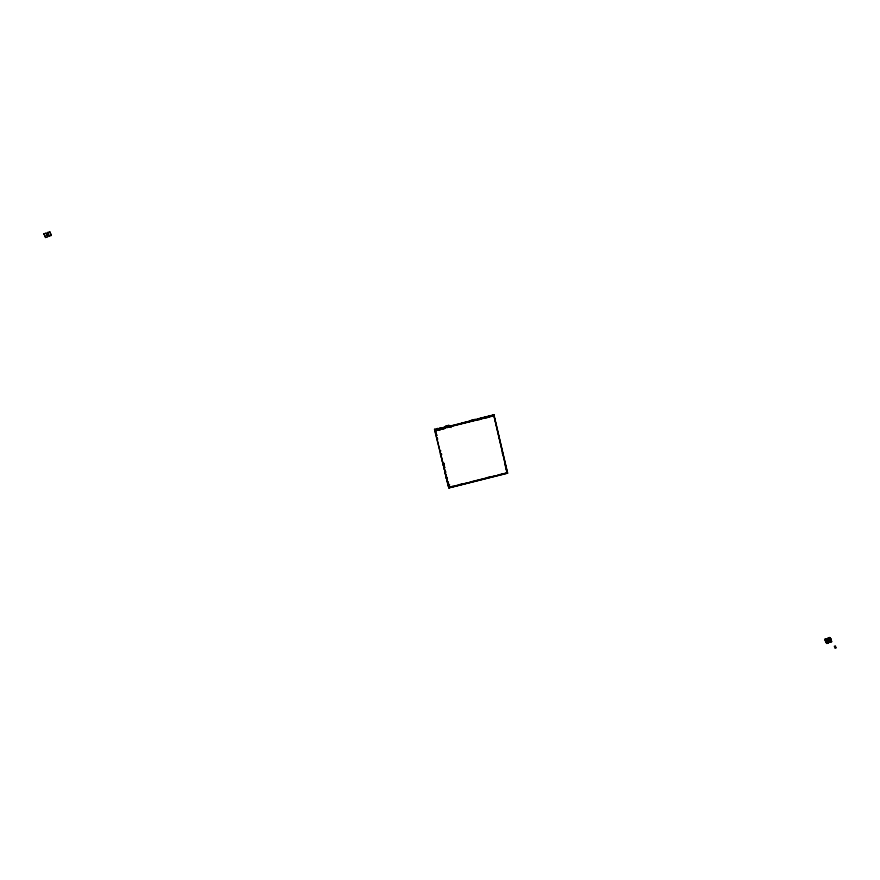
<?xml version="1.0" encoding="UTF-8"?>
<svg xmlns="http://www.w3.org/2000/svg" width="880" height="880" viewBox="0 0 880 880"><rect width="100%" height="100%" fill="white"/><g stroke="black" fill="none" stroke-linecap="round" stroke-linejoin="round"><path stroke-width="1.32" d="M505.714 468.237L506.066 468.776M472.23 420.794L472.23 421.399L471.24 420.288L475.354 419.265L477.565 420.387M447.491 483.131L448.866 485.155L448.8 484.066L449.68 484.858M441.177 428.494L441.309 427.856L439.098 428.417L438.647 429.33L439.483 428.252M439.736 430.089L441.353 428.923L441.309 427.856M444.081 469.029L444.477 468.578L445.17 473.044L446.039 471.955M440.429 453.937L440.825 454.894L441.771 454.608L440.77 454.784L440.429 453.937L441.694 458.535M440.803 454.905L440.561 454.058L441.595 453.838M443.465 464.079L444.103 463.408M443.498 464.145L444.125 463.485M442.321 459.591L441.694 459.085L442.75 463.012M444.092 428.912L445.599 427.46L445.17 426.822L441.782 428.087M438.702 430.111L441.122 428.362L442.123 429.154M436.535 430.573L438.317 429.319L437.712 428.461L434.5 429.264L448.943 487.773L507.551 473.044M439.989 451.429L440.869 450.846M824.802 639.265L826.111 642.675L824.802 639.265L826.397 638.671L827.398 641.08M827.992 638.088L829.29 641.487L827.992 638.088L829.576 637.494L830.588 639.903M825.209 639.672L826.804 639.078M828.399 638.484L829.994 637.901M825.616 640.068L827.629 639.881L828.52 642.895L826.925 643.478L825.616 640.068L826.925 643.478M828.806 638.891L830.819 638.704L831.71 641.707L830.115 642.301L828.806 638.891L830.115 642.301M826.034 640.475L827.629 639.881M829.224 639.298L830.819 638.704M828.883 641.08L830.478 640.497L829.576 637.494M826.518 643.071L828.52 642.895M829.708 641.894L831.71 641.707M836 647.845L834.922 648.219L834.328 646.228L835.406 645.854L835.978 647.834M44 233.816L46.09 233.079L47.652 236.775L45.573 237.523L44 233.816L45.573 237.523M47.674 232.496L49.764 231.759L51.326 235.455L49.247 236.203L47.674 232.496L49.247 236.203M47.652 236.775L46.09 233.079M51.326 235.455L49.764 231.759M444.18 464.706L443.201 464.948L444.202 464.772M446.413 478.269L447.414 478.104L446.446 478.346M448.745 487.256L452.771 486.321M459.415 484.638L463.397 483.637M487.333 477.587L491.315 476.575M448.8 487.41L467.489 482.845M470.085 482.031L495.418 475.783M498.003 474.969L506.066 473.088M448.888 487.63L507.474 472.901M448.998 487.927L507.628 473.176L494.087 415.393L434.808 430.045M445.852 426.041L447.469 427.57L445.852 426.041L448.789 425.304L450.527 426.976L449.35 426.195L434.731 429.858M478.775 418.605L493.746 414.854L494.274 415.69L434.951 430.419L434.621 429.77L435.875 431.794L434.852 430.364L449.031 488.004L448.316 486.068M493.856 415.03L461.527 423.203M434.753 429.913L493.933 415.151M434.885 430.232L494.164 415.514M472.395 421.102L471.24 420.288M435.699 434.445L437.107 435.325M450.384 426.943L448.789 425.304M444.246 466.664L445.104 467.467M447.48 478.896L446.138 477.631L446.512 478.632M444.015 466.059L443.322 465.399M447.557 483.384L448.866 485.155M445.17 426.822L443.168 429.275L441.617 427.713M436.238 432.322L435.897 432.058M438.515 429.022L439.362 430.133L441.419 428.857L441.045 428.175M437.8 439.087L436.568 437.382M486.684 416.625L486.871 418M502.623 453.464L502.106 453.134M479.05 419.958L478.797 418.858M506.594 471.339L507.034 472.12L493.713 414.799M507.309 472.615L507.628 473.176M450.67 426.448L451.176 427.57M439.098 428.417L439.274 429.077M438.317 429.319L438.57 429.913L437.712 428.461M434.5 429.264L435.006 430.54M436.788 435.094L435.545 433.158M443.157 463.276L443.553 464.277M445.313 474.089L445.599 474.837M448.272 481.712L447.337 482.02M446.908 480.777L447.282 481.789M827.211 639.485L828.113 642.488M826.397 638.671L826.991 640.673M830.401 638.297L831.303 641.3M445.137 472.967L448.393 486.299M493.779 414.92L507.397 472.758M504.581 462.66L506.715 471.548M443.872 463.43L442.904 463.672L443.872 463.43M446.732 477.213L445.885 476.41L447.018 477.972L446.732 477.213"/></g></svg>
